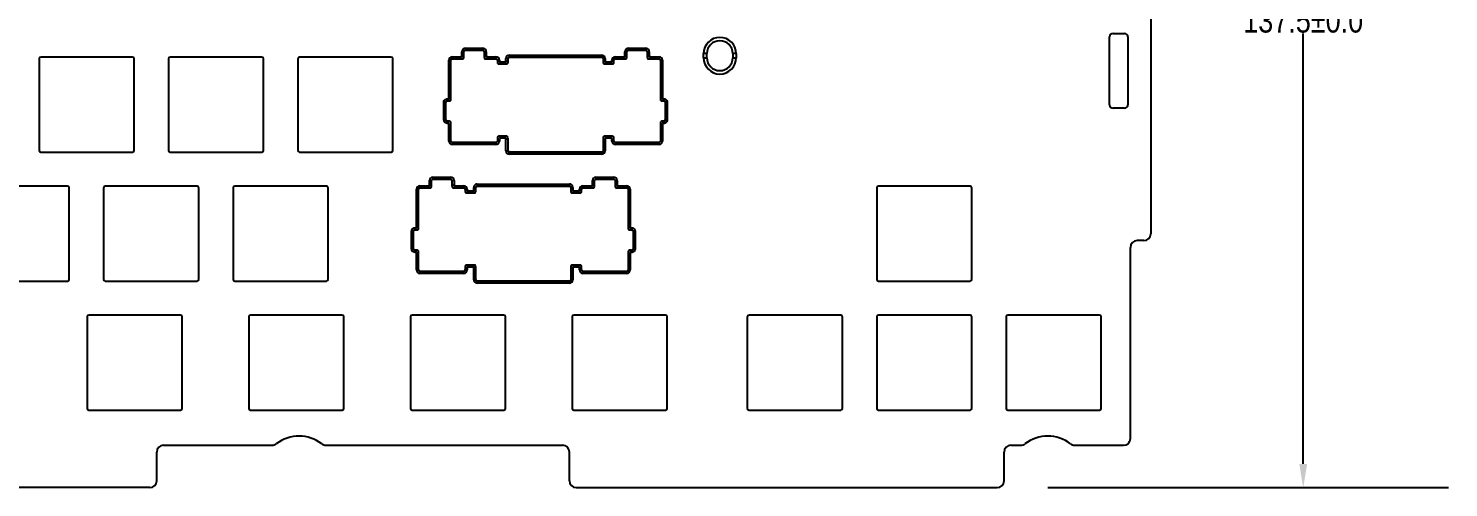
# Model space of a CAD drawing. Header units: millimetres. Extents: x 60 to 1089, y 317 to 672.
# Drawn here: x 354.3 to 563.4, y 434.1 to 501.7 of the extents above; entities that cross this region are included whole.
import ezdxf

# ---------------------------------------------------------------- set-up
doc = ezdxf.new("R2010")
doc.units = ezdxf.units.MM
doc.header["$LTSCALE"] = 65.395
doc.header["$PDMODE"] = 3
doc.header["$PDSIZE"] = 8
doc.layers.get('0').update_dxf_attribs({"linetype": 'CONTINUOUS'})
doc.layers.get('Defpoints').update_dxf_attribs({"linetype": 'CONTINUOUS'})
doc.styles.get("Standard").update_dxf_attribs({"font": 'txt', "width": 0.85})
doc.dimstyles.new('副本 STANDARD', dxfattribs={"dimtxt": 3.5, "dimasz": 3.5, "dimexe": 21.402, "dimexo": 7.43125, "dimgap": 0.09, "dimtad": 0, "dimtih": 1, "dimtoh": 1, "dimdec": 1, "dimzin": 0, "dimdsep": 46, "dimtxsty": 'Standard', "dimcen": 10.701, "dimadec": 0, "dimazin": 0, "dimtol": 1, "dimtp": 0.01, "dimtm": 0.01, "dimtfac": 1, "dimtdec": 1, "dimtofl": 0, "dimtmove": 0, "dimatfit": 3, "dimfxl": 1, "dimtolj": 1, "dimtzin": 0, "dimarcsym": 0})

# ---------------------------------------------------------------- blocks, each defined once
blk = doc.blocks.new('*D1')
at = {"color": 0, "lineweight": -2}
for p, q in [((504.34, 571.6), (563.36, 571.6)), ((541.95, 568.1), (541.95, 504.67)), ((541.95, 437.57), (541.95, 500.99)), ((504.34, 434.07), (563.36, 434.07))]:
    blk.add_line(p, q, dxfattribs=at)
at = {"color": 0}
for points in [[(541.37, 568.1), (542.54, 568.1), (541.95, 571.6)], [(541.37, 437.57), (542.54, 437.57), (541.95, 434.07)]]:
    blk.add_solid(points, dxfattribs=at)
at = {"layer": 'Defpoints', "color": 0}
for p in [(496.91, 571.6), (496.91, 434.07), (541.95, 434.07)]:
    blk.add_point(p, dxfattribs=at)
at = {"color": 0, "insert": (541.95, 502.83), "char_height": 3.5, "attachment_point": 5}
blk.add_mtext('\\A1;137.5±0.0', dxfattribs=at)

msp = doc.modelspace()

# ---------------------------------------------------------------- linework, layer by layer
at = {"color": 7, "linetype": 'Continuous'}
for p, q in [((519.51, 533.46), (519.51, 471.46)), ((513.45, 490.46), (513.45, 500.46)), ((513.95, 500.96), (515.65, 500.96)), ((516.15, 500.46), (516.15, 490.46)), ((418.38, 498.29), (418.08, 498.29)), ((418.08, 497.75), (418.08, 498.29)), ((418.38, 497.45), (418.08, 497.75)), ((418.38, 497.45), (418.38, 498.29)), ((418.58, 498.79), (421.18, 498.79)), ((418.58, 498.79), (418.58, 498.49)), ((418.58, 498.49), (421.18, 498.49)), ((421.18, 498.49), (421.18, 498.79)), ((421.68, 498.29), (421.38, 498.29)), ((421.38, 498.29), (421.38, 497.45)), ((421.68, 497.75), (421.38, 497.45)), ((421.68, 498.29), (421.68, 497.75)), ((425.08, 497.79), (438.68, 497.79)), ((425.08, 497.79), (425.08, 497.49)), ((438.68, 497.49), (438.68, 497.79)), ((442.38, 498.29), (442.08, 498.29)), ((442.08, 497.75), (442.08, 498.29)), ((442.38, 497.45), (442.08, 497.75)), ((442.38, 497.45), (442.38, 498.29)), ((442.58, 498.79), (445.18, 498.79)), ((442.58, 498.79), (442.58, 498.49)), ((442.58, 498.49), (445.18, 498.49)), ((445.18, 498.49), (445.18, 498.79)), ((445.68, 498.29), (445.38, 498.29)), ((445.38, 498.29), (445.38, 497.45)), ((445.68, 497.75), (445.38, 497.45)), ((445.68, 498.29), (445.68, 497.75)), ((454.17, 498), (453.67, 498)), ((453.67, 497.4), (453.67, 498)), ((454.17, 497.4), (454.17, 498)), ((458.47, 498), (457.97, 498)), ((457.97, 498), (457.97, 497.4)), ((458.47, 498), (458.47, 497.4)), ((355.84, 497.24), (355.84, 483.74)), ((369.59, 497.49), (356.09, 497.49)), ((369.84, 483.74), (369.84, 497.24)), ((374.89, 497.24), (374.89, 483.74)), ((388.64, 497.49), (375.14, 497.49)), ((388.89, 483.74), (388.89, 497.24)), ((393.94, 497.24), (393.94, 483.74)), ((407.69, 497.49), (394.19, 497.49)), ((407.94, 483.74), (407.94, 497.24)), ((416.46, 497.04), (416.16, 497.04)), ((416.16, 491.55), (416.16, 497.04)), ((416.46, 491.25), (416.46, 497.04)), ((416.66, 497.54), (417.87, 497.54)), ((416.66, 497.54), (416.66, 497.24)), ((416.66, 497.24), (418.18, 497.24)), ((417.87, 497.54), (418.18, 497.24)), ((421.59, 497.24), (421.89, 497.54)), ((421.59, 497.24), (423.11, 497.24)), ((421.89, 497.54), (423.11, 497.54)), ((423.11, 497.24), (423.11, 497.54)), ((423.61, 497.04), (423.31, 497.04)), ((423.31, 497.04), (423.31, 496.69)), ((423.61, 497), (423.31, 496.69)), ((423.51, 496.49), (423.82, 496.79)), ((423.51, 496.49), (424.68, 496.49)), ((423.61, 497.04), (423.61, 497)), ((423.82, 496.79), (424.37, 496.79)), ((424.37, 496.79), (424.68, 496.49)), ((424.88, 497.29), (424.58, 497.29)), ((424.58, 497), (424.58, 497.29)), ((424.88, 496.69), (424.58, 497)), ((424.88, 496.69), (424.88, 497.29)), ((425.08, 497.49), (438.68, 497.49)), ((439.18, 497.29), (438.88, 497.29)), ((438.88, 497.29), (438.88, 496.69)), ((439.18, 497), (438.88, 496.69)), ((439.09, 496.49), (439.39, 496.79)), ((439.09, 496.49), (440.25, 496.49)), ((439.18, 497.29), (439.18, 497)), ((439.39, 496.79), (439.95, 496.79)), ((439.95, 496.79), (440.25, 496.49)), ((440.46, 497.04), (440.16, 497.04)), ((440.16, 497), (440.16, 497.04)), ((440.46, 496.69), (440.16, 497)), ((440.46, 496.69), (440.46, 497.04)), ((440.66, 497.54), (441.87, 497.54)), ((440.66, 497.54), (440.66, 497.24)), ((440.66, 497.24), (442.18, 497.24)), ((441.87, 497.54), (442.18, 497.24)), ((445.59, 497.24), (445.89, 497.54)), ((445.59, 497.24), (447.11, 497.24)), ((445.89, 497.54), (447.11, 497.54)), ((447.11, 497.24), (447.11, 497.54)), ((447.61, 497.04), (447.31, 497.04)), ((447.31, 497.04), (447.31, 491.25)), ((447.61, 497.04), (447.61, 491.55)), ((453.67, 497.4), (454.17, 497.4)), ((457.97, 497.4), (458.47, 497.4)), ((416.46, 491.25), (416.16, 491.55)), ((447.61, 491.55), (447.31, 491.25)), ((415.73, 490.84), (415.43, 490.84)), ((415.43, 488.23), (415.43, 490.84)), ((415.73, 488.23), (415.73, 490.84)), ((415.93, 491.04), (416.25, 491.04)), ((415.94, 491.34), (416.25, 491.04)), ((447.51, 491.04), (447.83, 491.34)), ((447.51, 491.04), (447.83, 491.04)), ((448.33, 490.84), (448.03, 490.84)), ((448.03, 490.84), (448.03, 488.23)), ((448.33, 490.84), (448.33, 488.23)), ((515.65, 489.96), (513.95, 489.96)), ((415.43, 488.23), (415.73, 488.23)), ((416.25, 488.03), (415.93, 488.03)), ((416.25, 488.03), (415.94, 487.73)), ((416.16, 487.52), (416.46, 487.82)), ((416.16, 485.13), (416.16, 487.52)), ((416.46, 485.13), (416.46, 487.82)), ((447.31, 487.82), (447.61, 487.52)), ((447.31, 487.82), (447.31, 485.13)), ((447.83, 488.03), (447.51, 488.03)), ((447.83, 487.73), (447.51, 488.03)), ((447.61, 487.52), (447.61, 485.13)), ((448.03, 488.23), (448.33, 488.23)), ((416.16, 485.13), (416.46, 485.13)), ((423.31, 485.62), (423.61, 485.32)), ((423.31, 485.62), (423.31, 485.13)), ((423.31, 485.13), (423.61, 485.13)), ((424.68, 485.83), (423.51, 485.83)), ((423.82, 485.53), (423.51, 485.83)), ((423.61, 485.32), (423.61, 485.13)), ((424.37, 485.53), (423.82, 485.53)), ((424.68, 485.83), (424.37, 485.53)), ((424.58, 485.32), (424.88, 485.62)), ((424.58, 483.69), (424.58, 485.32)), ((424.88, 483.69), (424.88, 485.62)), ((438.88, 485.62), (439.18, 485.32)), ((438.88, 485.62), (438.88, 483.69)), ((440.25, 485.83), (439.09, 485.83)), ((439.39, 485.53), (439.09, 485.83)), ((439.18, 485.32), (439.18, 483.69)), ((439.95, 485.53), (439.39, 485.53)), ((440.25, 485.83), (439.95, 485.53)), ((440.16, 485.32), (440.46, 485.62)), ((440.16, 485.13), (440.16, 485.32)), ((440.16, 485.13), (440.46, 485.13)), ((440.46, 485.13), (440.46, 485.62)), ((447.31, 485.13), (447.61, 485.13)), ((356.09, 483.49), (369.59, 483.49)), ((375.14, 483.49), (388.64, 483.49)), ((394.19, 483.49), (407.69, 483.49)), ((423.11, 484.93), (416.66, 484.93)), ((416.66, 484.93), (416.66, 484.63)), ((423.11, 484.63), (416.66, 484.63)), ((423.11, 484.63), (423.11, 484.93)), ((424.58, 483.69), (424.88, 483.69)), ((438.68, 483.49), (425.08, 483.49)), ((425.08, 483.49), (425.08, 483.19)), ((438.68, 483.19), (425.08, 483.19)), ((438.68, 483.19), (438.68, 483.49)), ((438.88, 483.69), (439.18, 483.69)), ((447.11, 484.93), (440.66, 484.93)), ((440.66, 484.93), (440.66, 484.63)), ((447.11, 484.63), (440.66, 484.63)), ((447.11, 484.63), (447.11, 484.93)), ((413.63, 479.29), (413.33, 479.29)), ((413.33, 478.75), (413.33, 479.29)), ((413.63, 478.45), (413.63, 479.29)), ((413.83, 479.79), (416.43, 479.79)), ((413.83, 479.79), (413.83, 479.49)), ((413.83, 479.49), (416.43, 479.49)), ((416.43, 479.49), (416.43, 479.79)), ((416.93, 479.29), (416.63, 479.29)), ((416.63, 479.29), (416.63, 478.45)), ((416.93, 479.29), (416.93, 478.75)), ((437.63, 479.29), (437.33, 479.29)), ((437.33, 478.75), (437.33, 479.29)), ((437.63, 478.45), (437.63, 479.29)), ((437.83, 479.79), (440.43, 479.79)), ((437.83, 479.79), (437.83, 479.49)), ((437.83, 479.49), (440.43, 479.49)), ((440.43, 479.49), (440.43, 479.79)), ((440.93, 479.29), (440.63, 479.29)), ((440.63, 479.29), (440.63, 478.45)), ((440.93, 479.29), (440.93, 478.75)), ((360.04, 478.49), (346.54, 478.49)), ((360.29, 464.74), (360.29, 478.24)), ((365.34, 478.24), (365.34, 464.74)), ((379.09, 478.49), (365.59, 478.49)), ((379.34, 464.74), (379.34, 478.24)), ((384.39, 478.24), (384.39, 464.74)), ((398.14, 478.49), (384.64, 478.49)), ((398.39, 464.74), (398.39, 478.24)), ((411.71, 478.04), (411.41, 478.04)), ((411.41, 472.55), (411.41, 478.04)), ((411.71, 472.25), (411.71, 478.04)), ((411.91, 478.54), (413.12, 478.54)), ((411.91, 478.54), (411.91, 478.24)), ((411.91, 478.24), (413.43, 478.24)), ((413.12, 478.54), (413.43, 478.24)), ((413.63, 478.45), (413.33, 478.75)), ((416.93, 478.75), (416.63, 478.45)), ((416.84, 478.24), (417.14, 478.54)), ((416.84, 478.24), (418.36, 478.24)), ((417.14, 478.54), (418.36, 478.54)), ((418.36, 478.24), (418.36, 478.54)), ((418.86, 478.04), (418.56, 478.04)), ((418.56, 478.04), (418.56, 477.69)), ((418.86, 478), (418.56, 477.69)), ((418.76, 477.49), (419.07, 477.79)), ((418.76, 477.49), (419.93, 477.49)), ((418.86, 478.04), (418.86, 478)), ((419.07, 477.79), (419.62, 477.79)), ((419.62, 477.79), (419.93, 477.49)), ((420.13, 478.29), (419.83, 478.29)), ((419.83, 478), (419.83, 478.29)), ((420.13, 477.69), (419.83, 478)), ((420.13, 477.69), (420.13, 478.29)), ((420.33, 478.79), (433.93, 478.79)), ((420.33, 478.79), (420.33, 478.49)), ((420.33, 478.49), (433.93, 478.49)), ((433.93, 478.49), (433.93, 478.79)), ((434.43, 478.29), (434.13, 478.29)), ((434.13, 478.29), (434.13, 477.69)), ((434.43, 478), (434.13, 477.69)), ((434.34, 477.49), (434.64, 477.79)), ((434.34, 477.49), (435.5, 477.49)), ((434.43, 478.29), (434.43, 478)), ((434.64, 477.79), (435.2, 477.79)), ((435.2, 477.79), (435.5, 477.49)), ((435.71, 478.04), (435.41, 478.04)), ((435.41, 478), (435.41, 478.04)), ((435.71, 477.69), (435.41, 478)), ((435.71, 477.69), (435.71, 478.04)), ((435.91, 478.54), (437.12, 478.54)), ((435.91, 478.54), (435.91, 478.24)), ((435.91, 478.24), (437.43, 478.24)), ((437.12, 478.54), (437.43, 478.24)), ((437.63, 478.45), (437.33, 478.75)), ((440.93, 478.75), (440.63, 478.45)), ((440.84, 478.24), (441.14, 478.54)), ((440.84, 478.24), (442.36, 478.24)), ((441.14, 478.54), (442.36, 478.54)), ((442.36, 478.24), (442.36, 478.54)), ((442.86, 478.04), (442.56, 478.04)), ((442.56, 478.04), (442.56, 472.25)), ((442.86, 478.04), (442.86, 472.55)), ((479.16, 478.24), (479.16, 464.74)), ((492.91, 478.49), (479.41, 478.49)), ((493.16, 464.74), (493.16, 478.24)), ((411.71, 472.25), (411.41, 472.55)), ((442.86, 472.55), (442.56, 472.25)), ((410.98, 471.84), (410.68, 471.84)), ((410.68, 469.23), (410.68, 471.84)), ((410.98, 469.23), (410.98, 471.84)), ((411.18, 472.04), (411.5, 472.04)), ((411.19, 472.34), (411.5, 472.04)), ((442.76, 472.04), (443.08, 472.34)), ((442.76, 472.04), (443.08, 472.04)), ((443.58, 471.84), (443.28, 471.84)), ((443.28, 471.84), (443.28, 469.23)), ((443.58, 471.84), (443.58, 469.23)), ((518.51, 470.46), (517.51, 470.46)), ((410.68, 469.23), (410.98, 469.23)), ((411.5, 469.03), (411.18, 469.03)), ((411.5, 469.03), (411.19, 468.73)), ((411.41, 468.52), (411.71, 468.82)), ((411.41, 466.13), (411.41, 468.52)), ((411.71, 466.13), (411.71, 468.82)), ((442.56, 468.82), (442.86, 468.52)), ((442.56, 468.82), (442.56, 466.13)), ((443.08, 469.03), (442.76, 469.03)), ((443.08, 468.73), (442.76, 469.03)), ((442.86, 468.52), (442.86, 466.13)), ((443.28, 469.23), (443.58, 469.23)), ((516.51, 441.3), (516.51, 469.46)), ((418.56, 466.62), (418.86, 466.32)), ((418.56, 466.62), (418.56, 466.13)), ((419.93, 466.83), (418.76, 466.83)), ((419.07, 466.53), (418.76, 466.83)), ((418.86, 466.32), (418.86, 466.13)), ((419.62, 466.53), (419.07, 466.53)), ((419.93, 466.83), (419.62, 466.53)), ((419.83, 466.32), (420.13, 466.62)), ((419.83, 464.69), (419.83, 466.32)), ((420.13, 464.69), (420.13, 466.62)), ((434.13, 466.62), (434.43, 466.32)), ((434.13, 466.62), (434.13, 464.69)), ((435.5, 466.83), (434.34, 466.83)), ((434.64, 466.53), (434.34, 466.83)), ((434.43, 466.32), (434.43, 464.69)), ((435.2, 466.53), (434.64, 466.53)), ((435.5, 466.83), (435.2, 466.53)), ((435.41, 466.32), (435.71, 466.62)), ((435.41, 466.13), (435.41, 466.32)), ((435.71, 466.13), (435.71, 466.62)), ((346.54, 464.49), (360.04, 464.49)), ((365.59, 464.49), (379.09, 464.49)), ((384.64, 464.49), (398.14, 464.49)), ((411.41, 466.13), (411.71, 466.13)), ((418.36, 465.93), (411.91, 465.93)), ((411.91, 465.93), (411.91, 465.63)), ((418.36, 465.63), (411.91, 465.63)), ((418.36, 465.63), (418.36, 465.93)), ((418.56, 466.13), (418.86, 466.13)), ((419.83, 464.69), (420.13, 464.69)), ((433.93, 464.49), (420.33, 464.49)), ((420.33, 464.49), (420.33, 464.19)), ((433.93, 464.19), (420.33, 464.19)), ((433.93, 464.19), (433.93, 464.49)), ((434.13, 464.69), (434.43, 464.69)), ((435.41, 466.13), (435.71, 466.13)), ((442.36, 465.93), (435.91, 465.93)), ((435.91, 465.93), (435.91, 465.63)), ((442.36, 465.63), (435.91, 465.63)), ((442.36, 465.63), (442.36, 465.93)), ((442.56, 466.13), (442.86, 466.13)), ((479.41, 464.49), (492.91, 464.49)), ((362.92, 459.24), (362.92, 445.74)), ((376.67, 459.49), (363.17, 459.49)), ((376.92, 445.74), (376.92, 459.24)), ((386.72, 459.24), (386.72, 445.74)), ((400.47, 459.49), (386.97, 459.49)), ((400.72, 445.74), (400.72, 459.24)), ((410.52, 459.24), (410.52, 445.74)), ((424.27, 459.49), (410.77, 459.49)), ((424.52, 445.74), (424.52, 459.24)), ((434.32, 459.24), (434.32, 445.74)), ((448.07, 459.49), (434.57, 459.49)), ((448.32, 445.74), (448.32, 459.24)), ((460.11, 459.24), (460.11, 445.74)), ((473.86, 459.49), (460.36, 459.49)), ((474.11, 445.74), (474.11, 459.24)), ((479.16, 459.24), (479.16, 445.74)), ((492.91, 459.49), (479.41, 459.49)), ((493.16, 445.74), (493.16, 459.24)), ((498.21, 459.24), (498.21, 445.74)), ((511.96, 459.49), (498.46, 459.49)), ((512.21, 445.74), (512.21, 459.24)), ((363.17, 445.49), (376.67, 445.49)), ((386.97, 445.49), (400.47, 445.49)), ((410.77, 445.49), (424.27, 445.49)), ((434.57, 445.49), (448.07, 445.49)), ((460.36, 445.49), (473.86, 445.49)), ((479.41, 445.49), (492.91, 445.49)), ((498.46, 445.49), (511.96, 445.49)), ((373.16, 435.07), (373.16, 439.3)), ((374.16, 440.3), (390.14, 440.3)), ((398.08, 440.3), (432.91, 440.3)), ((433.91, 435.07), (433.91, 439.3)), ((497.91, 435.07), (497.91, 439.3)), ((498.91, 440.3), (500.38, 440.3)), ((508.32, 440.3), (515.51, 440.3)), ((372.16, 434.07), (310.16, 434.07)), ((434.91, 434.07), (496.91, 434.07))]:
    msp.add_line(p, q, dxfattribs=at)
for centre, radius, start, end in [((456.07, 498), 2.4, 0, 180), ((456.07, 498), 1.9, 0, 180), ((513.95, 500.46), 0.5, 90, 180), ((515.65, 500.46), 0.5, 0, 90), ((418.58, 498.29), 0.5, 90.0001, 180), ((418.58, 498.29), 0.2, 89.9999, 180), ((421.18, 498.29), 0.5, 0.0001, 90), ((421.18, 498.29), 0.2, 359.9999, 90), ((425.08, 497.29), 0.5, 90.0001, 180), ((438.68, 497.29), 0.5, 0.0001, 90), ((442.58, 498.29), 0.5, 90.0001, 180), ((442.58, 498.29), 0.2, 89.9999, 180), ((445.18, 498.29), 0.5, 0.0001, 90), ((445.18, 498.29), 0.2, 359.9999, 90), ((356.09, 497.24), 0.25, 90, 180), ((369.59, 497.24), 0.25, 0, 90), ((375.14, 497.24), 0.25, 90, 180), ((388.64, 497.24), 0.25, 0, 90), ((394.19, 497.24), 0.25, 90, 180), ((407.69, 497.24), 0.25, 0, 90), ((416.66, 497.04), 0.5, 90.0001, 180), ((416.66, 497.04), 0.2, 89.9999, 180), ((418.18, 497.44), 0.2, 268.3831, 1.6171), ((421.58, 497.44), 0.2, 178.3835, 271.6171), ((423.11, 497.04), 0.5, 0.0001, 90.0001), ((423.11, 497.04), 0.2, 359.9999, 90), ((423.51, 496.69), 0.2, 178.3835, 271.617), ((424.68, 496.69), 0.2, 268.3831, 1.6171), ((425.08, 497.29), 0.2, 89.9999, 180), ((438.68, 497.29), 0.2, 359.9999, 90), ((439.08, 496.69), 0.2, 178.3835, 271.617), ((440.66, 497.04), 0.5, 90.0001, 180), ((440.26, 496.69), 0.2, 268.3845, 1.6156), ((440.66, 497.04), 0.2, 89.9999, 180), ((442.18, 497.44), 0.2, 268.3831, 1.6171), ((445.58, 497.44), 0.2, 178.3835, 271.6171), ((447.11, 497.04), 0.5, 0.0001, 90.0001), ((447.11, 497.04), 0.2, 359.9999, 90), ((456.07, 497.4), 2.4, 180, 360), ((456.07, 497.4), 1.9, 180, 360), ((415.93, 490.84), 0.2, 90, 180), ((416.26, 491.24), 0.2, 268.3831, 1.6336), ((447.51, 491.24), 0.2, 178.3677, 273.0298), ((447.83, 490.84), 0.2, 359.9999, 90), ((447.84, 490.84), 0.495, 0.0461, 8.9192), ((513.95, 490.46), 0.5, 180, 270), ((515.65, 490.46), 0.5, 270, 360), ((415.93, 488.23), 0.495, 180.0461, 188.9169), ((415.93, 488.23), 0.2, 180, 270), ((416.26, 487.83), 0.2, 358.384, 93.0203), ((447.51, 487.83), 0.2, 88.3831, 181.6167), ((447.83, 488.23), 0.2, 270, 0), ((416.66, 485.13), 0.5, 180.0001, 270), ((416.66, 485.13), 0.2, 180, 270), ((423.11, 485.13), 0.5, 270.0001, 360), ((423.11, 485.13), 0.2, 269.9999, 0), ((423.51, 485.63), 0.2, 88.3831, 181.6166), ((424.68, 485.63), 0.2, 358.383, 91.617), ((439.08, 485.63), 0.2, 88.3831, 181.6167), ((440.66, 485.13), 0.5, 180.0001, 270), ((440.26, 485.63), 0.2, 358.3831, 91.617), ((440.66, 485.13), 0.2, 180, 270), ((447.11, 485.13), 0.5, 270.0001, 360), ((447.11, 485.13), 0.2, 269.9999, 0), ((356.09, 483.74), 0.25, 180, 270), ((369.59, 483.74), 0.25, 270, 360), ((375.14, 483.74), 0.25, 180, 270), ((388.64, 483.74), 0.25, 270, 360), ((394.19, 483.74), 0.25, 180, 270), ((407.69, 483.74), 0.25, 270, 360), ((425.08, 483.69), 0.5, 180.0001, 270), ((425.08, 483.69), 0.2, 180, 270), ((438.68, 483.69), 0.5, 270.0001, 360), ((438.68, 483.69), 0.2, 269.9999, 0), ((413.83, 479.29), 0.5, 90.0001, 180), ((413.83, 479.29), 0.2, 89.9999, 180), ((416.43, 479.29), 0.5, 0.0001, 90), ((416.43, 479.29), 0.2, 359.9999, 90), ((437.83, 479.29), 0.5, 90.0001, 180), ((437.83, 479.29), 0.2, 89.9999, 180), ((440.43, 479.29), 0.5, 0.0001, 90), ((440.43, 479.29), 0.2, 359.9999, 90), ((360.04, 478.24), 0.25, 0, 90), ((365.59, 478.24), 0.25, 90, 180), ((379.09, 478.24), 0.25, 0, 90), ((384.64, 478.24), 0.25, 90, 180), ((398.14, 478.24), 0.25, 0, 90), ((411.91, 478.04), 0.5, 90.0001, 180), ((411.91, 478.04), 0.2, 89.9999, 180), ((413.43, 478.44), 0.2, 268.3831, 1.6171), ((416.83, 478.44), 0.2, 178.3835, 271.6171), ((418.36, 478.04), 0.5, 0.0001, 90.0001), ((418.36, 478.04), 0.2, 359.9999, 90), ((418.76, 477.69), 0.2, 178.3835, 271.617), ((420.33, 478.29), 0.5, 90.0001, 180), ((419.93, 477.69), 0.2, 268.3831, 1.6171), ((420.33, 478.29), 0.2, 89.9999, 180), ((433.93, 478.29), 0.5, 0.0001, 90), ((433.93, 478.29), 0.2, 359.9999, 90), ((434.33, 477.69), 0.2, 178.3835, 271.617), ((435.91, 478.04), 0.5, 90.0001, 180), ((435.51, 477.69), 0.2, 268.3845, 1.6156), ((435.91, 478.04), 0.2, 89.9999, 180), ((437.43, 478.44), 0.2, 268.3831, 1.6171), ((440.83, 478.44), 0.2, 178.3835, 271.6171), ((442.36, 478.04), 0.5, 0.0001, 90.0001), ((442.36, 478.04), 0.2, 359.9999, 90), ((479.41, 478.24), 0.25, 90, 180), ((492.91, 478.24), 0.25, 0, 90), ((411.18, 471.84), 0.2, 90, 180), ((411.51, 472.24), 0.2, 268.3831, 1.6336), ((442.76, 472.24), 0.2, 178.3677, 273.0298), ((443.08, 471.84), 0.2, 359.9999, 90), ((443.09, 471.84), 0.495, 0.0461, 8.9192), ((517.51, 469.46), 1, 90, 180), ((518.51, 471.46), 1, 270, 360), ((411.18, 469.23), 0.495, 180.0461, 188.9169), ((411.18, 469.23), 0.2, 180, 270), ((411.51, 468.83), 0.2, 358.384, 93.0203), ((442.76, 468.83), 0.2, 88.3831, 181.6167), ((443.08, 469.23), 0.2, 270, 0), ((418.76, 466.63), 0.2, 88.3831, 181.6166), ((419.93, 466.63), 0.2, 358.383, 91.617), ((434.33, 466.63), 0.2, 88.3831, 181.6167), ((435.51, 466.63), 0.2, 358.3831, 91.617), ((360.04, 464.74), 0.25, 270, 360), ((365.59, 464.74), 0.25, 180, 270), ((379.09, 464.74), 0.25, 270, 360), ((384.64, 464.74), 0.25, 180, 270), ((398.14, 464.74), 0.25, 270, 360), ((411.91, 466.13), 0.5, 180.0001, 270), ((411.91, 466.13), 0.2, 180, 270), ((418.36, 466.13), 0.5, 270.0001, 360), ((418.36, 466.13), 0.2, 269.9999, 0), ((420.33, 464.69), 0.5, 180.0001, 270), ((420.33, 464.69), 0.2, 180, 270), ((433.93, 464.69), 0.5, 270.0001, 360), ((433.93, 464.69), 0.2, 269.9999, 0), ((435.91, 466.13), 0.5, 180.0001, 270), ((435.91, 466.13), 0.2, 180, 270), ((442.36, 466.13), 0.5, 270.0001, 360), ((442.36, 466.13), 0.2, 269.9999, 0), ((479.41, 464.74), 0.25, 180, 270), ((492.91, 464.74), 0.25, 270, 360), ((363.17, 459.24), 0.25, 90, 180), ((376.67, 459.24), 0.25, 0, 90), ((386.97, 459.24), 0.25, 90, 180), ((400.47, 459.24), 0.25, 0, 90), ((410.77, 459.24), 0.25, 90, 180), ((424.27, 459.24), 0.25, 0, 90), ((434.57, 459.24), 0.25, 90, 180), ((448.07, 459.24), 0.25, 0, 90), ((460.36, 459.24), 0.25, 90, 180), ((473.86, 459.24), 0.25, 0, 90), ((479.41, 459.24), 0.25, 90, 180), ((492.91, 459.24), 0.25, 0, 90), ((498.46, 459.24), 0.25, 90, 180), ((511.96, 459.24), 0.25, 0, 90), ((363.17, 445.74), 0.25, 180, 270), ((376.67, 445.74), 0.25, 270, 360), ((386.97, 445.74), 0.25, 180, 270), ((400.47, 445.74), 0.25, 270, 360), ((410.77, 445.74), 0.25, 180, 270), ((424.27, 445.74), 0.25, 270, 360), ((434.57, 445.74), 0.25, 180, 270), ((448.07, 445.74), 0.25, 270, 360), ((460.36, 445.74), 0.25, 180, 270), ((473.86, 445.74), 0.25, 270, 360), ((479.41, 445.74), 0.25, 180, 270), ((492.91, 445.74), 0.25, 270, 360), ((498.46, 445.74), 0.25, 180, 270), ((511.96, 445.74), 0.25, 270, 360), ((394.11, 436.16), 5.5, 52.3584, 127.6416), ((504.35, 436.16), 5.5, 52.3584, 127.6416), ((515.51, 441.3), 1, 270, 360), ((374.16, 439.3), 1, 90, 180), ((390.14, 441.3), 1, 270, 307.6416), ((398.08, 441.3), 1, 232.3584, 270), ((432.91, 439.3), 1, 0, 90), ((498.91, 439.3), 1, 90, 180), ((500.38, 441.3), 1, 270, 307.6416), ((508.32, 441.3), 1, 232.3584, 270), ((372.16, 435.07), 1, 270, 360), ((434.91, 435.07), 1, 180, 270), ((496.91, 435.07), 1, 270, 360)]:
    msp.add_arc(centre, radius, start, end, dxfattribs=at)
for points in [[(417.99, 497.57), (418.02, 497.58), (418.05, 497.61), (418.06, 497.64)], [(418.06, 497.64), (418.08, 497.68), (418.08, 497.72), (418.08, 497.75)], [(421.68, 497.75), (421.68, 497.71), (421.69, 497.67), (421.71, 497.64)], [(421.71, 497.64), (421.72, 497.6), (421.75, 497.58), (421.79, 497.56)], [(441.99, 497.57), (442.02, 497.58), (442.05, 497.61), (442.06, 497.64)], [(442.06, 497.64), (442.08, 497.68), (442.08, 497.72), (442.08, 497.75)], [(445.68, 497.75), (445.68, 497.71), (445.69, 497.67), (445.71, 497.64)], [(445.71, 497.64), (445.72, 497.6), (445.75, 497.58), (445.79, 497.56)], [(417.87, 497.54), (417.91, 497.54), (417.95, 497.55), (417.99, 497.57)], [(421.79, 497.56), (421.82, 497.55), (421.86, 497.54), (421.89, 497.54)], [(423.61, 497), (423.61, 496.96), (423.61, 496.92), (423.63, 496.88)], [(423.63, 496.88), (423.65, 496.85), (423.68, 496.82), (423.71, 496.81)], [(423.71, 496.81), (423.74, 496.79), (423.78, 496.79), (423.82, 496.79)], [(424.37, 496.79), (424.41, 496.79), (424.45, 496.79), (424.49, 496.81)], [(424.49, 496.81), (424.52, 496.83), (424.55, 496.86), (424.56, 496.89)], [(424.56, 496.89), (424.58, 496.92), (424.58, 496.96), (424.58, 497)], [(439.18, 497), (439.18, 496.96), (439.19, 496.92), (439.21, 496.88)], [(439.21, 496.88), (439.22, 496.85), (439.25, 496.82), (439.29, 496.81)], [(439.29, 496.81), (439.32, 496.79), (439.36, 496.79), (439.39, 496.79)], [(439.95, 496.79), (439.99, 496.79), (440.03, 496.79), (440.06, 496.81)], [(440.06, 496.81), (440.09, 496.83), (440.12, 496.86), (440.14, 496.89)], [(440.14, 496.89), (440.15, 496.92), (440.16, 496.96), (440.16, 497)], [(441.87, 497.54), (441.91, 497.54), (441.95, 497.55), (441.99, 497.57)], [(445.79, 497.56), (445.82, 497.55), (445.86, 497.54), (445.89, 497.54)], [(415.94, 491.34), (415.98, 491.34), (416.02, 491.35), (416.06, 491.37)], [(416.06, 491.37), (416.09, 491.38), (416.12, 491.41), (416.13, 491.44)], [(416.13, 491.44), (416.15, 491.48), (416.16, 491.51), (416.16, 491.55)], [(447.61, 491.55), (447.61, 491.51), (447.61, 491.47), (447.63, 491.44)], [(447.63, 491.44), (447.65, 491.41), (447.68, 491.38), (447.71, 491.36)], [(447.71, 491.36), (447.75, 491.35), (447.79, 491.34), (447.83, 491.34)], [(415.43, 490.84), (415.43, 490.93), (415.46, 491.01), (415.5, 491.09)], [(415.5, 491.09), (415.54, 491.17), (415.61, 491.23), (415.69, 491.28)], [(415.69, 491.28), (415.74, 491.31), (415.8, 491.33), (415.85, 491.34)], [(415.85, 491.34), (415.88, 491.34), (415.91, 491.34), (415.94, 491.34)], [(415.94, 491.34), (415.93, 491.24), (415.94, 491.14), (415.93, 491.04)], [(447.83, 491.34), (447.83, 491.24), (447.83, 491.14), (447.83, 491.04)], [(447.83, 491.34), (447.91, 491.34), (448, 491.32), (448.07, 491.28)], [(448.07, 491.28), (448.15, 491.23), (448.22, 491.17), (448.27, 491.09)], [(448.27, 491.09), (448.3, 491.04), (448.32, 490.98), (448.33, 490.92)], [(415.5, 487.98), (415.47, 488.04), (415.45, 488.09), (415.44, 488.15)], [(415.69, 487.79), (415.61, 487.84), (415.54, 487.9), (415.5, 487.98)], [(415.94, 487.73), (415.85, 487.73), (415.77, 487.75), (415.69, 487.79)], [(415.94, 487.73), (415.93, 487.83), (415.94, 487.93), (415.93, 488.03)], [(416.05, 487.71), (416.02, 487.72), (415.98, 487.73), (415.94, 487.73)], [(416.13, 487.63), (416.12, 487.66), (416.09, 487.69), (416.05, 487.71)], [(416.16, 487.52), (416.16, 487.56), (416.15, 487.6), (416.13, 487.63)], [(447.63, 487.63), (447.61, 487.6), (447.61, 487.56), (447.61, 487.52)], [(447.71, 487.71), (447.68, 487.69), (447.65, 487.66), (447.63, 487.63)], [(447.83, 487.73), (447.79, 487.73), (447.74, 487.72), (447.71, 487.71)], [(447.83, 487.73), (447.83, 487.83), (447.83, 487.93), (447.83, 488.03)], [(447.91, 487.73), (447.88, 487.73), (447.86, 487.73), (447.83, 487.73)], [(448.08, 487.79), (448.03, 487.76), (447.97, 487.74), (447.91, 487.73)], [(448.27, 487.98), (448.22, 487.91), (448.15, 487.84), (448.08, 487.79)], [(448.33, 488.23), (448.33, 488.15), (448.31, 488.06), (448.27, 487.98)], [(423.63, 485.43), (423.61, 485.39), (423.61, 485.36), (423.61, 485.32)], [(423.7, 485.51), (423.67, 485.49), (423.64, 485.46), (423.63, 485.43)], [(423.82, 485.53), (423.78, 485.53), (423.74, 485.52), (423.7, 485.51)], [(424.48, 485.51), (424.45, 485.53), (424.41, 485.53), (424.37, 485.53)], [(424.56, 485.44), (424.54, 485.47), (424.51, 485.49), (424.48, 485.51)], [(424.58, 485.32), (424.58, 485.36), (424.58, 485.4), (424.56, 485.44)], [(439.2, 485.43), (439.19, 485.39), (439.18, 485.36), (439.18, 485.32)], [(439.28, 485.51), (439.25, 485.49), (439.22, 485.46), (439.2, 485.43)], [(439.39, 485.53), (439.35, 485.53), (439.31, 485.52), (439.28, 485.51)], [(440.05, 485.51), (440.02, 485.53), (439.98, 485.53), (439.95, 485.53)], [(440.13, 485.44), (440.11, 485.47), (440.09, 485.49), (440.05, 485.51)], [(440.16, 485.32), (440.16, 485.36), (440.15, 485.4), (440.13, 485.44)], [(413.12, 478.54), (413.16, 478.54), (413.2, 478.55), (413.24, 478.57)], [(413.24, 478.57), (413.27, 478.58), (413.3, 478.61), (413.31, 478.64)], [(413.31, 478.64), (413.33, 478.68), (413.33, 478.72), (413.33, 478.75)], [(416.93, 478.75), (416.93, 478.71), (416.94, 478.67), (416.96, 478.64)], [(416.96, 478.64), (416.97, 478.6), (417, 478.58), (417.04, 478.56)], [(417.04, 478.56), (417.07, 478.55), (417.11, 478.54), (417.14, 478.54)], [(418.86, 478), (418.86, 477.96), (418.86, 477.92), (418.88, 477.88)], [(418.88, 477.88), (418.9, 477.85), (418.93, 477.82), (418.96, 477.81)], [(418.96, 477.81), (418.99, 477.79), (419.03, 477.79), (419.07, 477.79)], [(419.62, 477.79), (419.66, 477.79), (419.7, 477.79), (419.74, 477.81)], [(419.74, 477.81), (419.77, 477.83), (419.8, 477.86), (419.81, 477.89)], [(419.81, 477.89), (419.83, 477.92), (419.83, 477.96), (419.83, 478)], [(434.43, 478), (434.43, 477.96), (434.44, 477.92), (434.46, 477.88)], [(434.46, 477.88), (434.47, 477.85), (434.5, 477.82), (434.54, 477.81)], [(434.54, 477.81), (434.57, 477.79), (434.61, 477.79), (434.64, 477.79)], [(435.2, 477.79), (435.24, 477.79), (435.28, 477.79), (435.31, 477.81)], [(435.31, 477.81), (435.34, 477.83), (435.37, 477.86), (435.39, 477.89)], [(435.39, 477.89), (435.4, 477.92), (435.41, 477.96), (435.41, 478)], [(437.12, 478.54), (437.16, 478.54), (437.2, 478.55), (437.24, 478.57)], [(437.24, 478.57), (437.27, 478.58), (437.3, 478.61), (437.31, 478.64)], [(437.31, 478.64), (437.33, 478.68), (437.33, 478.72), (437.33, 478.75)], [(440.93, 478.75), (440.93, 478.71), (440.94, 478.67), (440.96, 478.64)], [(440.96, 478.64), (440.97, 478.6), (441, 478.58), (441.04, 478.56)], [(441.04, 478.56), (441.07, 478.55), (441.11, 478.54), (441.14, 478.54)], [(411.38, 472.44), (411.4, 472.48), (411.41, 472.52), (411.41, 472.55)], [(442.86, 472.55), (442.86, 472.51), (442.86, 472.47), (442.88, 472.44)], [(410.68, 471.84), (410.68, 471.93), (410.71, 472.01), (410.75, 472.09)], [(410.75, 472.09), (410.79, 472.17), (410.86, 472.23), (410.94, 472.28)], [(410.94, 472.28), (410.99, 472.31), (411.05, 472.33), (411.1, 472.34)], [(411.1, 472.34), (411.13, 472.34), (411.16, 472.34), (411.19, 472.34)], [(411.19, 472.34), (411.18, 472.24), (411.19, 472.14), (411.18, 472.04)], [(411.19, 472.34), (411.23, 472.34), (411.27, 472.35), (411.31, 472.37)], [(411.31, 472.37), (411.34, 472.38), (411.37, 472.41), (411.38, 472.44)], [(442.88, 472.44), (442.9, 472.41), (442.93, 472.38), (442.96, 472.36)], [(442.96, 472.36), (443, 472.35), (443.04, 472.34), (443.08, 472.34)], [(443.08, 472.34), (443.16, 472.34), (443.25, 472.32), (443.32, 472.28)], [(443.08, 472.34), (443.08, 472.24), (443.08, 472.14), (443.08, 472.04)], [(443.32, 472.28), (443.4, 472.23), (443.47, 472.17), (443.52, 472.09)], [(443.52, 472.09), (443.55, 472.04), (443.57, 471.98), (443.58, 471.92)], [(410.75, 468.98), (410.72, 469.04), (410.7, 469.09), (410.69, 469.15)], [(410.94, 468.79), (410.86, 468.84), (410.79, 468.9), (410.75, 468.98)], [(411.19, 468.73), (411.1, 468.73), (411.02, 468.75), (410.94, 468.79)], [(411.19, 468.73), (411.18, 468.83), (411.19, 468.93), (411.18, 469.03)], [(411.3, 468.71), (411.27, 468.72), (411.23, 468.73), (411.19, 468.73)], [(411.38, 468.63), (411.37, 468.66), (411.34, 468.69), (411.3, 468.71)], [(411.41, 468.52), (411.41, 468.56), (411.4, 468.6), (411.38, 468.63)], [(442.88, 468.63), (442.86, 468.6), (442.86, 468.56), (442.86, 468.52)], [(442.96, 468.71), (442.93, 468.69), (442.9, 468.66), (442.88, 468.63)], [(443.08, 468.73), (443.04, 468.73), (442.99, 468.72), (442.96, 468.71)], [(443.08, 468.73), (443.08, 468.83), (443.08, 468.93), (443.08, 469.03)], [(443.16, 468.73), (443.13, 468.73), (443.11, 468.73), (443.08, 468.73)], [(443.33, 468.79), (443.28, 468.76), (443.22, 468.74), (443.16, 468.73)], [(443.52, 468.98), (443.47, 468.91), (443.4, 468.84), (443.33, 468.79)], [(443.58, 469.23), (443.58, 469.15), (443.56, 469.06), (443.52, 468.98)], [(418.88, 466.43), (418.86, 466.39), (418.86, 466.36), (418.86, 466.32)], [(418.95, 466.51), (418.92, 466.49), (418.89, 466.46), (418.88, 466.43)], [(419.07, 466.53), (419.03, 466.53), (418.99, 466.52), (418.95, 466.51)], [(419.73, 466.51), (419.7, 466.53), (419.66, 466.53), (419.62, 466.53)], [(419.81, 466.44), (419.79, 466.47), (419.76, 466.49), (419.73, 466.51)], [(419.83, 466.32), (419.83, 466.36), (419.83, 466.4), (419.81, 466.44)], [(434.45, 466.43), (434.44, 466.39), (434.43, 466.36), (434.43, 466.32)], [(434.53, 466.51), (434.5, 466.49), (434.47, 466.46), (434.45, 466.43)], [(434.64, 466.53), (434.6, 466.53), (434.56, 466.52), (434.53, 466.51)], [(435.3, 466.51), (435.27, 466.53), (435.23, 466.53), (435.2, 466.53)], [(435.38, 466.44), (435.36, 466.47), (435.34, 466.49), (435.3, 466.51)], [(435.41, 466.32), (435.41, 466.36), (435.4, 466.4), (435.38, 466.44)]]:
    msp.add_open_spline(points, degree=3, dxfattribs=at)

# ---------------------------------------------------------------- dimensions: what is measured, and where the dimension line sits
at = {"color": 3}
dim = msp.add_linear_dim(base=(541.95, 434.07), p1=(496.91, 571.6), p2=(496.91, 434.07), angle=90, dimstyle='副本 STANDARD', dxfattribs=at)
dim.commit()
dim.dimension.update_dxf_attribs({"geometry": '*D1', "text_midpoint": (541.95, 502.83)})

doc.saveas('drawing.dxf')
